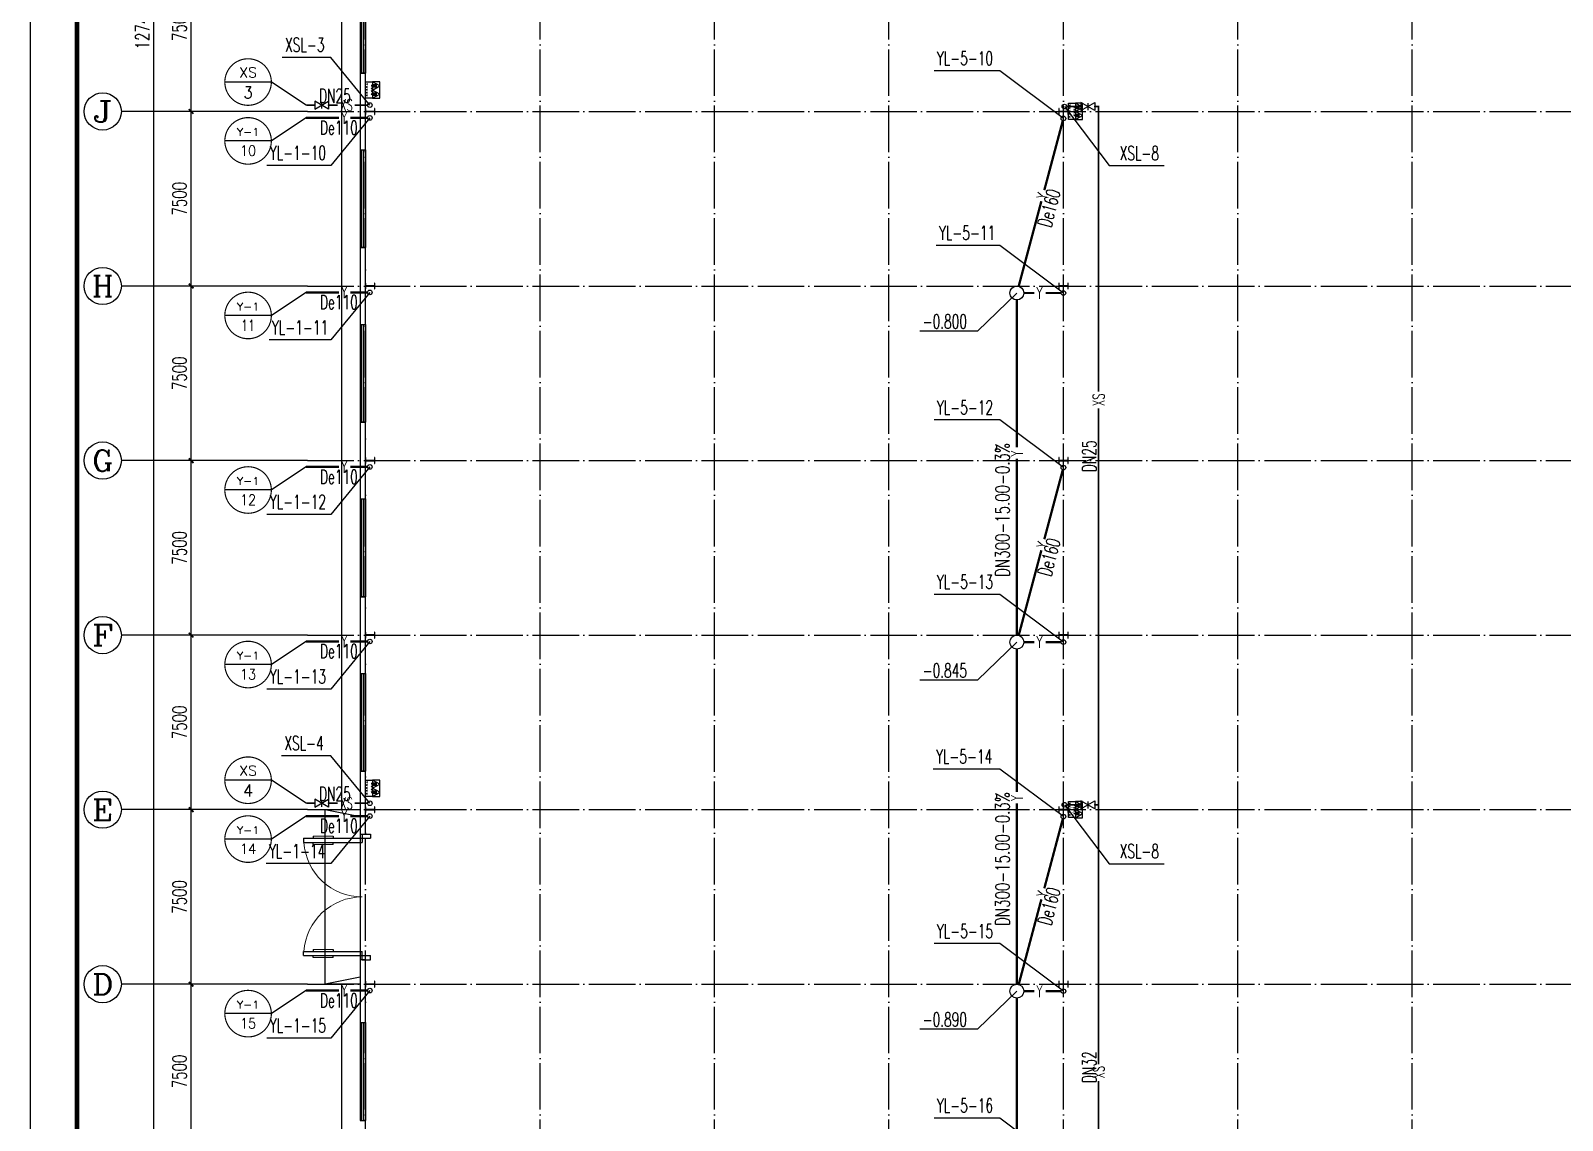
# Model space of a CAD drawing. Extents: x 14204718 to 16986381, y -1556765 to -15898.
# Drawn here: x 14849916 to 14915766, y -415294 to -368471 of the extents above; entities that cross this region are included whole.
import ezdxf
from ezdxf.enums import TextEntityAlignment as Align

# ---------------------------------------------------------------- set-up
doc = ezdxf.new("R2010")
doc.units = 0
doc.header["$LTSCALE"] = 1000
doc.header["$MEASUREMENT"] = 0
doc.linetypes.add('DOTE', pattern=[2.42, 2, -0.2, 0.02, -0.2])
for name, color, linetype in [('AXIS', 3, 'Continuous'), ('AXIS_TEXT', 7, 'Continuous'), ('COLUMN', 2, 'Continuous'), ('DIM_消防', 3, 'Continuous'), ('DIM_雨水', 3, 'Continuous'), ('DOTE', 8, 'DOTE'), ('EQUIP_消防', 7, 'Continuous'), ('PIPE-消防', 1, 'Continuous'), ('PIPE-雨水', 4, 'Continuous'), ('TEXT_消防', 7, 'Continuous'), ('TEXT_雨水', 7, 'Continuous'), ('TK', 4, 'Continuous'), ('TWT_LEAD', 3, 'Continuous'), ('TWT_TEXT', 7, 'Continuous'), ('VALVE_消防', 7, 'Continuous'), ('VPIPE-消防', 1, 'Continuous'), ('VPIPE-雨水', 4, 'Continuous'), ('WALL-PARAPET', 6, 'Continuous'), ('WELL_雨水', 4, 'Continuous'), ('WINDOW', 4, 'Continuous')]:
    doc.layers.add(name, color=color, linetype=linetype)
doc.styles.add('_TCH_AXIS', font='COMPLEX', dxfattribs={"bigfont": 'GBCBIG'})
doc.styles.add('_TCH_DIM', font='SIMPLEX', dxfattribs={"bigfont": 'GBCBIG'})
doc.styles.add('_TCH_DIM_T3', font='SIMPLEX', dxfattribs={"width": 0.705882, "bigfont": 'GBCBIG'})
doc.styles.add('_TWT_CIRCLE', font='COMPLEX', dxfattribs={"width": 1.1, "height": 3, "bigfont": 'HZTXT'})
doc.styles.add('_TWT_PIPEDN', font='SIMPLEX', dxfattribs={"width": 0.8, "height": 3, "bigfont": 'HZTXT'})
doc.styles.add('_TWT_PIPETEXT', font='COMPLEX', dxfattribs={"width": 0.8, "height": 2.5, "bigfont": 'HZTXT'})
doc.styles.add('_TWT_SERIAL', font='COMPLEX', dxfattribs={"width": 0.8, "height": 3, "bigfont": 'HZTXT'})
doc.styles.add('COMPLEX', font='COMPLEX')
doc.dimstyles.new('_TCH_ARCH&&200', dxfattribs={"dimtxt": 595, "dimasz": 200, "dimexe": 500, "dimexo": 600, "dimgap": 200, "dimtad": 1, "dimdec": 0, "dimzin": 0, "dimdsep": 46, "dimtxsty": '_TCH_DIM_T3', "dimblk": 'ARCHTICK', "dimcen": 0.09, "dimclrt": 7, "dimazin": 2, "dimtfac": 1, "dimtdec": 0, "dimtix": 1, "dimtmove": 2, "dimatfit": 3, "dimfxl": 0, "dimtolj": 1, "dimtzin": 0, "dimarcsym": 0})

# ---------------------------------------------------------------- blocks, each defined once
blk = doc.blocks.new('A$C797E1D2B')
at = {"layer": 'COLUMN'}
h = blk.add_hatch(color=256, dxfattribs=at)
h.paths.add_polyline_path([(125, 400), (250, 400), (250, 388), (130, 388), (130, 200), (125, 200)])
h.paths.add_polyline_path([(0, 400), (125, 400), (125, 200), (120, 200), (120, 388), (0, 388)])
h.paths.add_polyline_path([(0, 12), (120, 12), (120, 200), (125, 200), (125, 0), (0, 0)])
h.paths.add_polyline_path([(125, 200), (130, 200), (130, 12), (250, 12), (250, 0), (125, 0)])
blk.add_lwpolyline([(250, 0), (250, 12), (130, 12), (130, 388), (250, 388), (250, 400), (0, 400), (0, 388), (120, 388), (120, 12), (0, 12), (0, 0)], close=True, dxfattribs=at)
blk = doc.blocks.new('消防软管卷盘')
blk.add_lwpolyline([(4963954, 151899), (4963954, 150312), (4964641, 150312), (4964641, 151899)], close=True)
for points, const_width in [([(4964134, 151704), (4964482, 151704)], 1), ([(4964134, 151566), (4964482, 151566)], 1), ([(4964134, 151428), (4964482, 151428)], 1), ([(4964134, 151290), (4964482, 151290)], 1), ([(4964134, 151152), (4964482, 151152)], 1), ([(4964134, 151014), (4964482, 151014)], 0.1), ([(4964134, 150876), (4964482, 150876)], 1), ([(4964134, 150738), (4964482, 150738)], 1), ([(4964150, 150600), (4964499, 150600)], 1), ([(4964150, 150462), (4964499, 150462)], 1)]:
    blk.add_lwpolyline(points, dxfattribs=dict(const_width=const_width))
for centre, start, end in [((4964134, 151636), 90, 270), ((4964134, 151360), 90, 270), ((4964134, 151084), 90, 270), ((4964134, 150808), 90, 270), ((4964482, 151498), 270, 90), ((4964482, 151222), 270, 90), ((4964482, 150946), 270, 90), ((4964150, 150532), 90, 270), ((4964499, 150670), 270, 90)]:
    blk.add_arc(centre, 69, start, end)
blk = doc.blocks.new('$TwtSys$00000546')
h = blk.add_hatch()
h.set_pattern_fill('ANSI31', color=256, scale=200, style=0)
h.set_pattern_definition([(45, (-38543.802, -6670.83), (-17.67767, 17.67767), [])])
h.paths.add_polyline_path([(-65, 174), (65, 174), (65, 44), (-65, 44)])
for points in [[(0, 344), (-198, 0), (198, 0)], [(-65, 174), (65, 174), (65, 44), (-65, 44)]]:
    blk.add_lwpolyline(points, close=True)
blk = doc.blocks.new('92623')
blk.add_lwpolyline([(8910066, 83014), (8909273, 83014), (8909273, 82670), (8910066, 82670)], close=True)
at = {"xscale": -0.5, "yscale": 0.5, "zscale": 0.5, "rotation": 89.99999999998747}
blk.add_blockref('消防软管卷盘', (8985223, 2565334), dxfattribs=at)
at = {"layer": 'EQUIP_消防', "rotation": 180}
for p in [(8909471, 83014), (8909868, 83014)]:
    blk.add_blockref('$TwtSys$00000546', p, dxfattribs=at)
blk = doc.blocks.new('GeYuanFrame_68086672', base_point=(20.09, 4.53))
at = {"layer": 'TK'}
blk.add_lwpolyline([(20.09, 4.53), (20.09, 598.53), (1071.09, 598.53), (1071.09, 4.53)], close=True, dxfattribs=at)
at = {"layer": 'TK', "const_width": 1}
blk.add_lwpolyline([(45.09, 588.53), (1061.09, 588.53), (1061.09, 14.53), (45.09, 14.53)], close=True, dxfattribs=at)
blk = doc.blocks.new('_AXISO')
blk.add_circle((0, 0), 0.5)
at = {"layer": 'AXIS_TEXT', "style": 'COMPLEX', "width": 1.041667}
blk.add_attdef('A', text='', height=0.56, dxfattribs=at).set_placement((-0.25, -0.28), (0.25, -0.28), align=Align.FIT)
blk = doc.blocks.new('_ArchTick')
at = {"color": 0, "linetype": 'ByBlock', "const_width": 0.4}
blk.add_lwpolyline([(-0.5, -0.5), (0.5, 0.5)], dxfattribs=at)
blk = doc.blocks.new('*D154')
at = {"layer": 'AXIS', "color": 0, "lineweight": -2}
for p, q in [((14861216, -304454), (14854716, -304454)), ((14855216, -431934), (14855216, -304454)), ((14861216, -431934), (14854716, -431934))]:
    blk.add_line(p, q, dxfattribs=at)
at = {"layer": 'Defpoints', "color": 0}
for p in [(14855216, -304454), (14861816, -304454), (14861816, -431934)]:
    blk.add_point(p, dxfattribs=at)
at = {"layer": 'AXIS', "color": 0, "lineweight": -2, "xscale": 200, "yscale": 200, "zscale": 200}
for p, rotation in [((14855216, -304454), 90), ((14855216, -431934), 270)]:
    blk.add_blockref('_ArchTick', p, dxfattribs=dict(at, rotation=rotation))
at = {"layer": 'AXIS', "color": 7, "insert": (14854719, -368194), "char_height": 595, "attachment_point": 5, "rotation": 90, "style": '_TCH_DIM_T3'}
blk.add_mtext('\\A1;127480', dxfattribs=at)
blk = doc.blocks.new('*D159')
at = {"layer": 'AXIS', "color": 0, "lineweight": -2}
for p, q in [((14861216, -409444), (14856316, -409444)), ((14856816, -416944), (14856816, -409444)), ((14861216, -416944), (14856316, -416944))]:
    blk.add_line(p, q, dxfattribs=at)
at = {"layer": 'Defpoints', "color": 0}
for p in [(14856816, -409444), (14861816, -409444), (14861816, -416944)]:
    blk.add_point(p, dxfattribs=at)
at = {"layer": 'AXIS', "color": 0, "lineweight": -2, "xscale": 200, "yscale": 200, "zscale": 200}
for p, rotation in [((14856816, -409444), 90), ((14856816, -416944), 270)]:
    blk.add_blockref('_ArchTick', p, dxfattribs=dict(at, rotation=rotation))
at = {"layer": 'AXIS', "color": 7, "insert": (14856319, -413194), "char_height": 595, "attachment_point": 5, "rotation": 90, "style": '_TCH_DIM_T3'}
blk.add_mtext('\\A1;7500', dxfattribs=at)
blk = doc.blocks.new('*D160')
at = {"layer": 'AXIS', "color": 0, "lineweight": -2}
for p, q in [((14861216, -401944), (14856316, -401944)), ((14856816, -409444), (14856816, -401944)), ((14861216, -409444), (14856316, -409444))]:
    blk.add_line(p, q, dxfattribs=at)
at = {"layer": 'Defpoints', "color": 0}
for p in [(14856816, -401944), (14861816, -401944), (14861816, -409444)]:
    blk.add_point(p, dxfattribs=at)
at = {"layer": 'AXIS', "color": 0, "lineweight": -2, "xscale": 200, "yscale": 200, "zscale": 200}
for p, rotation in [((14856816, -401944), 90), ((14856816, -409444), 270)]:
    blk.add_blockref('_ArchTick', p, dxfattribs=dict(at, rotation=rotation))
at = {"layer": 'AXIS', "color": 7, "insert": (14856319, -405694), "char_height": 595, "attachment_point": 5, "rotation": 90, "style": '_TCH_DIM_T3'}
blk.add_mtext('\\A1;7500', dxfattribs=at)
blk = doc.blocks.new('*D161')
at = {"layer": 'AXIS', "color": 0, "lineweight": -2}
for p, q in [((14861216, -394444), (14856316, -394444)), ((14856816, -401944), (14856816, -394444)), ((14861216, -401944), (14856316, -401944))]:
    blk.add_line(p, q, dxfattribs=at)
at = {"layer": 'Defpoints', "color": 0}
for p in [(14856816, -394444), (14861816, -394444), (14861816, -401944)]:
    blk.add_point(p, dxfattribs=at)
at = {"layer": 'AXIS', "color": 0, "lineweight": -2, "xscale": 200, "yscale": 200, "zscale": 200}
for p, rotation in [((14856816, -394444), 90), ((14856816, -401944), 270)]:
    blk.add_blockref('_ArchTick', p, dxfattribs=dict(at, rotation=rotation))
at = {"layer": 'AXIS', "color": 7, "insert": (14856319, -398194), "char_height": 595, "attachment_point": 5, "rotation": 90, "style": '_TCH_DIM_T3'}
blk.add_mtext('\\A1;7500', dxfattribs=at)
blk = doc.blocks.new('*D162')
at = {"layer": 'AXIS', "color": 0, "lineweight": -2}
for p, q in [((14861216, -386944), (14856316, -386944)), ((14856816, -394444), (14856816, -386944)), ((14861216, -394444), (14856316, -394444))]:
    blk.add_line(p, q, dxfattribs=at)
at = {"layer": 'Defpoints', "color": 0}
for p in [(14856816, -386944), (14861816, -386944), (14861816, -394444)]:
    blk.add_point(p, dxfattribs=at)
at = {"layer": 'AXIS', "color": 0, "lineweight": -2, "xscale": 200, "yscale": 200, "zscale": 200}
for p, rotation in [((14856816, -386944), 90), ((14856816, -394444), 270)]:
    blk.add_blockref('_ArchTick', p, dxfattribs=dict(at, rotation=rotation))
at = {"layer": 'AXIS', "color": 7, "insert": (14856319, -390694), "char_height": 595, "attachment_point": 5, "rotation": 90, "style": '_TCH_DIM_T3'}
blk.add_mtext('\\A1;7500', dxfattribs=at)
blk = doc.blocks.new('*D163')
at = {"layer": 'AXIS', "color": 0, "lineweight": -2}
for p, q in [((14861216, -379444), (14856316, -379444)), ((14856816, -386944), (14856816, -379444)), ((14861216, -386944), (14856316, -386944))]:
    blk.add_line(p, q, dxfattribs=at)
at = {"layer": 'Defpoints', "color": 0}
for p in [(14856816, -379444), (14861816, -379444), (14861816, -386944)]:
    blk.add_point(p, dxfattribs=at)
at = {"layer": 'AXIS', "color": 0, "lineweight": -2, "xscale": 200, "yscale": 200, "zscale": 200}
for p, rotation in [((14856816, -379444), 90), ((14856816, -386944), 270)]:
    blk.add_blockref('_ArchTick', p, dxfattribs=dict(at, rotation=rotation))
at = {"layer": 'AXIS', "color": 7, "insert": (14856319, -383194), "char_height": 595, "attachment_point": 5, "rotation": 90, "style": '_TCH_DIM_T3'}
blk.add_mtext('\\A1;7500', dxfattribs=at)
blk = doc.blocks.new('*D164')
at = {"layer": 'AXIS', "color": 0, "lineweight": -2}
for p, q in [((14861216, -371944), (14856316, -371944)), ((14856816, -379444), (14856816, -371944)), ((14861216, -379444), (14856316, -379444))]:
    blk.add_line(p, q, dxfattribs=at)
at = {"layer": 'Defpoints', "color": 0}
for p in [(14856816, -371944), (14861816, -371944), (14861816, -379444)]:
    blk.add_point(p, dxfattribs=at)
at = {"layer": 'AXIS', "color": 0, "lineweight": -2, "xscale": 200, "yscale": 200, "zscale": 200}
for p, rotation in [((14856816, -371944), 90), ((14856816, -379444), 270)]:
    blk.add_blockref('_ArchTick', p, dxfattribs=dict(at, rotation=rotation))
at = {"layer": 'AXIS', "color": 7, "insert": (14856319, -375694), "char_height": 595, "attachment_point": 5, "rotation": 90, "style": '_TCH_DIM_T3'}
blk.add_mtext('\\A1;7500', dxfattribs=at)
blk = doc.blocks.new('*D165')
at = {"layer": 'AXIS', "color": 0, "lineweight": -2}
for p, q in [((14861216, -364444), (14856316, -364444)), ((14856816, -371944), (14856816, -364444)), ((14861216, -371944), (14856316, -371944))]:
    blk.add_line(p, q, dxfattribs=at)
at = {"layer": 'Defpoints', "color": 0}
for p in [(14856816, -364444), (14861816, -364444), (14861816, -371944)]:
    blk.add_point(p, dxfattribs=at)
at = {"layer": 'AXIS', "color": 0, "lineweight": -2, "xscale": 200, "yscale": 200, "zscale": 200}
for p, rotation in [((14856816, -364444), 90), ((14856816, -371944), 270)]:
    blk.add_blockref('_ArchTick', p, dxfattribs=dict(at, rotation=rotation))
at = {"layer": 'AXIS', "color": 7, "insert": (14856319, -368194), "char_height": 595, "attachment_point": 5, "rotation": 90, "style": '_TCH_DIM_T3'}
blk.add_mtext('\\A1;7500', dxfattribs=at)
blk = doc.blocks.new('$DorLib2D$00000011')
at = {"lineweight": 13}
for p, q in [((-0.483, 0.396), (-0.483, 0.235)), ((-0.417, 0.396), (-0.417, 0.235)), ((0.417, 0.396), (0.417, 0.235)), ((0.483, 0.396), (0.483, 0.235))]:
    blk.add_line(p, q, dxfattribs=at)
for p, q in [((-0.483, 0.396), (-0.467, 0.396)), ((-0.467, 0.471), (-0.467, -0.062)), ((-0.467, 0.471), (-0.433, 0.471)), ((-0.433, 0.471), (-0.433, 0.004)), ((-0.417, 0.396), (-0.433, 0.396)), ((0.417, 0.396), (0.433, 0.396)), ((0.433, 0.471), (0.433, 0.004)), ((0.467, 0.471), (0.433, 0.471)), ((0.467, 0.471), (0.467, -0.062)), ((0.483, 0.396), (0.467, 0.396)), ((-0.483, 0.235), (-0.467, 0.235)), ((-0.417, 0.235), (-0.433, 0.235)), ((0.417, 0.235), (0.433, 0.235)), ((0.483, 0.235), (0.467, 0.235)), ((-0.5, 0.004), (-0.433, 0.004)), ((-0.5, 0.004), (-0.5, -0.062)), ((0.5, 0.004), (0.433, 0.004)), ((0.5, 0.004), (0.5, -0.062)), ((-0.5, -0.062), (-0.467, -0.062)), ((0.5, -0.062), (0.467, -0.062))]:
    blk.add_line(p, q)
for centre, start, end in [((-0.467, 0.004), 0, 85.904), ((0.467, 0.004), 94.096, 180)]:
    blk.add_arc(centre, 0.467, start, end, dxfattribs=at)
blk = doc.blocks.new('$TCHSYS$WIN2D')
for p, q in [((-0.5, 0.5), (0.5, 0.5)), ((-0.5, 0.5), (-0.5, -0.5)), ((0.5, 0.5), (0.5, -0.5)), ((0.5, 0.167), (-0.5, 0.167)), ((0.5, -0.167), (-0.5, -0.167)), ((-0.5, -0.5), (0.5, -0.5))]:
    blk.add_line(p, q)
blk = doc.blocks.new('$TWTSYS$00000187')
blk.add_circle((0, 0, 0), 0.5)
blk = doc.blocks.new('$VALVE$00000296')
for points in [[(-125, 72), (-125, -72), (125, 72), (125, -72), (-125, 72)], [(0, 60), (0, -64)]]:
    blk.add_lwpolyline(points)
for p in [(-125, 0), (125, 0)]:
    blk.add_point(p)

msp = doc.modelspace()

# ---------------------------------------------------------------- hatches: boundary and pattern name
at = {"layer": 'PIPE-消防', "linetype": 'Continuous'}
for points in [[(14895829.6, -371734.9), (14895829.6, -371699.9), (14895864.6, -371699.9)], [(14895829.6, -371734.9), (14895864.6, -371734.9), (14895864.6, -371699.9)]]:
    msp.add_hatch(color=256, dxfattribs=at).paths.add_polyline_path(points)

# ---------------------------------------------------------------- linework, layer by layer
at = {"color": 8, "ltscale": 0.5}
for p, q in [((14862576.4, -401944.1), (14864076.4, -402244.1)), ((14864076.4, -409144.1), (14862576.4, -409444.1))]:
    msp.add_line(p, q, dxfattribs=at)
for points in [[(14863276.4, -334444.1), (14863276.4, -401944.1)], [(14864076.4, -409444.1), (14862576.4, -409444.1), (14862576.4, -401944.1), (14864076.4, -401944.1)], [(14863276.4, -409444.1), (14863276.4, -432734.1), (14879316.4, -432734.1)]]:
    msp.add_lwpolyline(points, dxfattribs=at)
at = {"layer": 'AXIS'}
for p, q in [((14861816.4, -371944.1), (14853816.4, -371944.1)), ((14861816.4, -379444.1), (14853816.4, -379444.1)), ((14861816.4, -386944.1), (14853816.4, -386944.1)), ((14861816.4, -394444.1), (14853816.4, -394444.1)), ((14861816.4, -401944.1), (14853816.4, -401944.1)), ((14861816.4, -409444.1), (14853816.4, -409444.1))]:
    msp.add_line(p, q, dxfattribs=at)
at = {"layer": 'DIM_消防'}
for p, q in [((14862817.1, -369625.2, 3000), (14860735.2, -369625.2, 3000)), ((14864499.6, -371668.9), (14862817.1, -369625.2, 3000)), ((14860264.7, -370679.4), (14858264.7, -370679.4)), ((14861759.3, -371668.9), (14860264.7, -370679.4)), ((14894357.3, -371734.9), (14896281.6, -374269.7)), ((14861759.3, -372219.3), (14860264.7, -373208.8)), ((14860264.7, -373208.8), (14858264.7, -373208.8)), ((14896281.6, -374269.7), (14898644.8, -374269.7)), ((14861759.3, -379719.3), (14860264.7, -380708.8)), ((14860264.7, -380708.8), (14858264.7, -380708.8)), ((14861759.3, -387219.3), (14860264.7, -388208.8)), ((14860264.7, -388208.8), (14858264.7, -388208.8)), ((14861759.3, -394719.3), (14860264.7, -395708.8)), ((14860264.7, -395708.8), (14858264.7, -395708.8)), ((14862817.1, -399625.2, 3000), (14860700.4, -399625.2, 3000)), ((14864499.6, -401668.9), (14862817.1, -399625.2, 3000)), ((14860264.7, -400679.4), (14858264.7, -400679.4)), ((14861759.3, -401668.9), (14860264.7, -400679.4)), ((14861759.3, -402219.3), (14860264.7, -403208.8)), ((14894357.3, -401734.9), (14896281.6, -404269.7)), ((14860264.7, -403208.8), (14858264.7, -403208.8)), ((14896281.6, -404269.7), (14898644.8, -404269.7)), ((14861759.3, -409719.3), (14860264.7, -410708.8)), ((14860264.7, -410708.8), (14858264.7, -410708.8))]:
    msp.add_line(p, q, dxfattribs=at)
at = {"layer": 'DIM_消防', "const_width": 50}
for points in [[(14860264.7, -370679.4, 1), (14858264.7, -370679.4, 1)], [(14860264.7, -373208.8, 1), (14858264.7, -373208.8, 1)], [(14860264.7, -380708.8, 1), (14858264.7, -380708.8, 1)], [(14860264.7, -388208.8, 1), (14858264.7, -388208.8, 1)], [(14860264.7, -395708.8, 1), (14858264.7, -395708.8, 1)], [(14860264.7, -400679.4, 1), (14858264.7, -400679.4, 1)], [(14860264.7, -403208.8, 1), (14858264.7, -403208.8, 1)], [(14860264.7, -410708.8, 1), (14858264.7, -410708.8, 1)]]:
    msp.add_lwpolyline(points, format="xyb", close=True, dxfattribs=at)
at = {"layer": 'DIM_雨水'}
for p, q in [((14891586, -370200.4), (14888754.2, -370200.4)), ((14894316.4, -372244.1, 3000), (14891586, -370200.4)), ((14864499.6, -372219.3), (14862817.1, -374263)), ((14862817.1, -374263), (14860076.2, -374263)), ((14891586, -377700.4), (14888845.1, -377700.4)), ((14894316.4, -379744.1, 3000), (14891586, -377700.4)), ((14864499.6, -379719.3), (14862817.1, -381763)), ((14862817.1, -381763), (14860166.8, -381763)), ((14891586, -385200.4), (14888754.2, -385200.4)), ((14894316.4, -387244.1, 3000), (14891586, -385200.4)), ((14864499.6, -387219.3), (14862817.1, -389263)), ((14862817.1, -389263), (14860076.2, -389263)), ((14891586, -392700.4), (14888754.2, -392700.4)), ((14894316.4, -394744.1, 3000), (14891586, -392700.4)), ((14864499.6, -394719.3), (14862817.1, -396763)), ((14862817.1, -396763), (14860076.2, -396763)), ((14891586, -400200.4), (14888717.7, -400200.4)), ((14894316.4, -402244.1, 3000), (14891586, -400200.4)), ((14864499.6, -402219.3), (14862817.1, -404263)), ((14862817.1, -404263), (14860039.9, -404263)), ((14891586, -407700.4), (14888754.2, -407700.4)), ((14894316.4, -409744.1, 3000), (14891586, -407700.4)), ((14864499.6, -409719.3), (14862817.1, -411763)), ((14862817.1, -411763), (14860076.2, -411763)), ((14891586, -415200.4), (14888754.2, -415200.4)), ((14894316.4, -417244.1, 3000), (14891586, -415200.4))]:
    msp.add_line(p, q, dxfattribs=at)
at = {"layer": 'DOTE'}
for p, q in [((14864316.4, -434194.1), (14864316.4, -302194.1)), ((14871816.4, -434194.1), (14871816.4, -302194.1)), ((14879316.4, -434194.1), (14879316.4, -302194.1)), ((14886816.4, -434194.1), (14886816.4, -302194.1)), ((14894316.4, -434194.1), (14894316.4, -302194.1)), ((14901816.4, -434194.1), (14901816.4, -302194.1)), ((14909316.4, -434194.1), (14909316.4, -302194.1)), ((14861816.4, -371944.1), (14956816.4, -371944.1)), ((14861816.4, -379444.1), (14956816.4, -379444.1)), ((14861816.4, -386944.1), (14956816.4, -386944.1)), ((14861816.4, -394444.1), (14956816.4, -394444.1)), ((14861816.4, -401944.1), (14956816.4, -401944.1)), ((14861816.4, -409444.1), (14956816.4, -409444.1))]:
    msp.add_line(p, q, dxfattribs=at)
at = {"layer": 'PIPE-消防', "linetype": 'Continuous', "const_width": 70}
for points in [[(14862127.7, -371668.9), (14861776, -371668.9)], [(14863122.5, -371668.9), (14862727.7, -371668.9)], [(14864399.6, -371668.9), (14863840.6, -371668.9)], [(14894457.3, -371734.9), (14895066.7, -371734.9)], [(14895666.7, -371734.9), (14895829.6, -371734.9)], [(14895829.6, -371734.9), (14895829.6, -383988.3)], [(14895829.6, -384706.4), (14895829.6, -401734.9)], [(14862127.7, -401668.9), (14861776, -401668.9)], [(14863122.5, -401668.9), (14862727.7, -401668.9)], [(14864399.6, -401668.9), (14863840.6, -401668.9)], [(14894457.3, -401734.9), (14895066.7, -401734.9)], [(14895666.7, -401734.9), (14895829.6, -401734.9)], [(14895829.6, -401734.9), (14895829.6, -412880)], [(14895829.6, -413598.1), (14895829.6, -424234.9)]]:
    msp.add_lwpolyline(points, dxfattribs=at)
at = {"layer": 'PIPE-雨水', "linetype": 'Continuous', "const_width": 100}
for points in [[(14863177.7, -372219.3), (14861759.3, -372219.3)], [(14864399.6, -372219.3), (14863667.2, -372219.3)], [(14893494.6, -375326), (14894290.6, -372340.7)], [(14892393.7, -379454.2), (14893368.4, -375799)], [(14863177.7, -379719.3), (14861759.3, -379719.3)], [(14864399.6, -379719.3), (14863667.2, -379719.3)], [(14892316.4, -380044.1), (14892316.4, -386379.7)], [(14863177.7, -387219.3), (14861759.3, -387219.3)], [(14864399.6, -387219.3), (14863667.2, -387219.3)], [(14892316.4, -386869.2), (14892316.4, -394444.1)], [(14893494.6, -390326), (14894290.6, -387340.7)], [(14892393.7, -394454.2), (14893368.4, -390799)], [(14863177.7, -394719.3), (14861759.3, -394719.3)], [(14864399.6, -394719.3), (14863667.2, -394719.3)], [(14892316.4, -395044.1), (14892316.4, -401179.3)], [(14892316.4, -401668.8), (14892316.4, -409444.1)], [(14863177.7, -402219.3), (14861759.3, -402219.3)], [(14864399.6, -402219.3), (14863667.2, -402219.3)], [(14893494.6, -405326), (14894290.6, -402340.7)], [(14892393.7, -409454.2), (14893368.4, -405799)], [(14863177.7, -409719.3), (14861759.3, -409719.3)], [(14864399.6, -409719.3), (14863667.2, -409719.3)], [(14892316.4, -410044.1), (14892316.4, -416801.3)]]:
    msp.add_lwpolyline(points, dxfattribs=at)
at = {"layer": 'PIPE-雨水', "linetype": 'Continuous', "ltscale": 2, "const_width": 100}
for points in [[(14893064.1, -379744.1), (14892616.4, -379744.1)], [(14894216.4, -379744.1), (14893553.6, -379744.1)], [(14893064.1, -394744.1), (14892616.4, -394744.1)], [(14894216.4, -394744.1), (14893553.6, -394744.1)], [(14893064.1, -409744.1), (14892616.4, -409744.1)], [(14894216.4, -409744.1), (14893553.6, -409744.1)]]:
    msp.add_lwpolyline(points, dxfattribs=at)
at = {"layer": 'TWT_LEAD'}
for p, q in [((14892316.4, -379744.1), (14890624.8, -381382.7)), ((14890624.8, -381382.7), (14888142.9, -381382.7)), ((14892316.4, -394744.1), (14890624.8, -396382.7)), ((14890624.8, -396382.7), (14888142.9, -396382.7)), ((14892316.4, -409744.1), (14890624.8, -411382.7)), ((14890624.8, -411382.7), (14888142.9, -411382.7))]:
    msp.add_line(p, q, dxfattribs=at)
at = {"layer": 'VPIPE-消防', "linetype": 'Continuous'}
for centre in [(14864499.6, -371668.9), (14894357.3, -371734.9), (14864499.6, -401668.9), (14894357.3, -401734.9)]:
    msp.add_circle(centre, 100, dxfattribs=at)
at = {"layer": 'VPIPE-雨水', "linetype": 'Continuous'}
for centre in [(14864499.6, -372219.3), (14894316.4, -372244.1), (14864499.6, -379719.3), (14894316.4, -379744.1), (14864499.6, -387219.3), (14894316.4, -387244.1), (14864499.6, -394719.3), (14894316.4, -394744.1), (14864499.6, -402219.3), (14894316.4, -402244.1), (14864499.6, -409719.3), (14894316.4, -409744.1)]:
    msp.add_circle(centre, 100, dxfattribs=at)
at = {"layer": 'WALL-PARAPET'}
for p, q in [((14864076.4, -370294.1), (14864076.4, -373594.1)), ((14864316.4, -370294.1), (14864076.4, -370294.1)), ((14864316.4, -373594.1), (14864316.4, -370294.1)), ((14864076.4, -373594.1), (14864316.4, -373594.1)), ((14864076.4, -377794.1), (14864076.4, -381094.1)), ((14864316.4, -377794.1), (14864076.4, -377794.1)), ((14864316.4, -381094.1), (14864316.4, -377794.1)), ((14864076.4, -381094.1), (14864316.4, -381094.1)), ((14864076.4, -385294.1), (14864076.4, -388594.1)), ((14864316.4, -385294.1), (14864076.4, -385294.1)), ((14864316.4, -388594.1), (14864316.4, -385294.1)), ((14864076.4, -388594.1), (14864316.4, -388594.1)), ((14864076.4, -392794.1), (14864076.4, -396094.1)), ((14864316.4, -392794.1), (14864076.4, -392794.1)), ((14864316.4, -396094.1), (14864316.4, -392794.1)), ((14864076.4, -396094.1), (14864316.4, -396094.1)), ((14864076.4, -400294.1), (14864076.4, -402994.1)), ((14864316.4, -400294.1), (14864076.4, -400294.1)), ((14864316.4, -402994.1), (14864316.4, -400294.1)), ((14864076.4, -402994.1), (14864316.4, -402994.1)), ((14864076.4, -408394.1), (14864076.4, -411094.1)), ((14864316.4, -408394.1), (14864076.4, -408394.1)), ((14864316.4, -411094.1), (14864316.4, -408394.1)), ((14864076.4, -411094.1), (14864316.4, -411094.1))]:
    msp.add_line(p, q, dxfattribs=at)
at = {"layer": 'WINDOW'}
msp.add_line((14864076.4, -402994.1), (14864076.4, -408394.1), dxfattribs=at)

# ---------------------------------------------------------------- block references
for name, p, xscale, yscale, zscale, rotation in [('GeYuanFrame_68086672', (14849916.4, -268594.1), 200, 200, 200, 270), ('92623', (14937837.4, -8229351.2), 0.882, 0.882, 0.882, 90), ('92623', (14968049.5, -8230267.4), 0.882, 0.882, 0.882, 90), ('92623', (14937837.4, -8259351.2), 0.882, 0.882, 0.882, 90), ('92623', (14968049.5, -8260267.4), 0.882, 0.882, 0.882, 90)]:
    msp.add_blockref(name, p, dxfattribs=dict(xscale=xscale, yscale=yscale, zscale=zscale, rotation=rotation))
at = {"rotation": 270}
for p in [(14864316.4, -371819.1), (14894116.4, -371819.1), (14864316.4, -379319.1), (14894116.4, -379319.1), (14864316.4, -386819.1), (14894116.4, -386819.1), (14864316.4, -394319.1), (14894116.4, -394319.1), (14864316.4, -401819.1), (14894116.4, -401819.1), (14864316.4, -409319.1), (14894116.4, -409319.1)]:
    msp.add_blockref('A$C797E1D2B', p, dxfattribs=at)
at = {"layer": 'AXIS'}
ref = msp.add_blockref('_AXISO', (14853016.4, -371944.1), dxfattribs=dict(at, xscale=1600, yscale=1600, zscale=1600))
ref.add_attrib('A', 'J', dxfattribs={"layer": 'AXIS_TEXT', "ltscale": 0.5, "height": 905.1, "style": '_TCH_AXIS', "width": 1.909091}).set_placement((14852563.9, -372396.6), (14853469, -372396.6), align=Align.FIT)
ref = msp.add_blockref('_AXISO', (14853016.4, -379444.1), dxfattribs=dict(at, xscale=1600, yscale=1600, zscale=1600))
ref.add_attrib('A', 'H', dxfattribs={"layer": 'AXIS_TEXT', "ltscale": 0.5, "height": 905.1, "style": '_TCH_AXIS', "width": 1.05}).set_placement((14852563.9, -379896.6), (14853469, -379896.6), align=Align.FIT)
ref = msp.add_blockref('_AXISO', (14853016.4, -386944.1), dxfattribs=dict(at, xscale=1600, yscale=1600, zscale=1600))
ref.add_attrib('A', 'G', dxfattribs={"layer": 'AXIS_TEXT', "ltscale": 0.5, "height": 905.1, "style": '_TCH_AXIS', "width": 1.166667}).set_placement((14852563.9, -387396.6), (14853469, -387396.6), align=Align.FIT)
ref = msp.add_blockref('_AXISO', (14853016.4, -394444.1), dxfattribs=dict(at, xscale=1600, yscale=1600, zscale=1600))
ref.add_attrib('A', 'F', dxfattribs={"layer": 'AXIS_TEXT', "ltscale": 0.5, "height": 905.1, "style": '_TCH_AXIS', "width": 1.3125}).set_placement((14852563.9, -394896.6), (14853469, -394896.6), align=Align.FIT)
ref = msp.add_blockref('_AXISO', (14853016.4, -401944.1), dxfattribs=dict(at, xscale=1600, yscale=1600, zscale=1600))
ref.add_attrib('A', 'E', dxfattribs={"layer": 'AXIS_TEXT', "ltscale": 0.5, "height": 905.1, "style": '_TCH_AXIS', "width": 1.3125}).set_placement((14852563.9, -402396.6), (14853469, -402396.6), align=Align.FIT)
ref = msp.add_blockref('_AXISO', (14853016.4, -409444.1), dxfattribs=dict(at, xscale=1600, yscale=1600, zscale=1600))
ref.add_attrib('A', 'D', dxfattribs={"layer": 'AXIS_TEXT', "ltscale": 0.5, "height": 905.1, "style": '_TCH_AXIS', "width": 1.235294}).set_placement((14852563.9, -409896.6), (14853469, -409896.6), align=Align.FIT)
at = {"layer": 'VALVE_消防', "xscale": -2.4, "yscale": -2.4, "zscale": 2.4, "rotation": 180}
for p in [(14862427.7, -371668.9), (14862427.7, -401668.9)]:
    msp.add_blockref('$VALVE$00000296', p, dxfattribs=at)
at = {"layer": 'VALVE_消防', "xscale": 2.4, "yscale": 2.4, "zscale": 2.4}
for p in [(14895366.7, -371734.9), (14895366.7, -401734.9)]:
    msp.add_blockref('$VALVE$00000296', p, dxfattribs=at)
at = {"layer": 'WELL_雨水', "xscale": 600, "yscale": 600, "zscale": 600, "rotation": 90}
for p in [(14892316.4, -379744.1), (14892316.4, -394744.1), (14892316.4, -409744.1)]:
    msp.add_blockref('$TWTSYS$00000187', p, dxfattribs=at)
at = {"layer": 'WINDOW', "rotation": 270}
for name, p, xscale, yscale, zscale in [('$TCHSYS$WIN2D', (14864196.4, -368194.1), 4200, -240, 4200), ('$TCHSYS$WIN2D', (14864196.4, -375694.1), 4200, -240, 4200), ('$TCHSYS$WIN2D', (14864196.4, -383194.1), 4200, -240, 4200), ('$TCHSYS$WIN2D', (14864196.4, -390694.1), 4200, -240, 4200), ('$TCHSYS$WIN2D', (14864196.4, -398194.1), 4200, -240, 4200), ('$DorLib2D$00000011', (14864196.4, -405694.1), 5400, -5400, 5400), ('$TCHSYS$WIN2D', (14864196.4, -413194.1), 4200, -240, 4200)]:
    msp.add_blockref(name, p, dxfattribs=dict(at, xscale=xscale, yscale=yscale, zscale=zscale))

# ---------------------------------------------------------------- texts
at = {"layer": 'DIM_消防', "color": 7, "style": '_TWT_CIRCLE'}
for s, height, p, p2 in [('XS', 423.95, (14858887.2, -370478.6), (14859642.3, -370478.6)), ('3', 517.5, (14859075, -371382.6), (14859454.5, -371382.6)), ('Y-1', 327.27, (14858784.7, -372988.8), (14859744.7, -372988.8)), ('10', 448.85, (14858923.8, -373854.1), (14859605.6, -373854.1)), ('Y-1', 327.27, (14858784.7, -380488.8), (14859744.7, -380488.8)), ('11', 473.59, (14858967, -381374.8), (14859562.4, -381374.8)), ('Y-1', 327.27, (14858784.7, -387988.8), (14859744.7, -387988.8)), ('12', 448.85, (14858923.8, -388854.1), (14859605.6, -388854.1)), ('Y-1', 327.27, (14858784.7, -395488.8), (14859744.7, -395488.8)), ('13', 448.85, (14858923.8, -396354.1), (14859605.6, -396354.1)), ('XS', 423.95, (14858887.2, -400478.6), (14859642.3, -400478.6)), ('4', 509.7, (14859051.1, -401376), (14859478.3, -401376)), ('Y-1', 327.27, (14858784.7, -402988.8), (14859744.7, -402988.8)), ('14', 438.86, (14858908.4, -403845.8), (14859621, -403845.8)), ('Y-1', 327.27, (14858784.7, -410488.8), (14859744.7, -410488.8)), ('15', 448.85, (14858923.8, -411354.1), (14859605.6, -411354.1))]:
    msp.add_text(s, height=height, dxfattribs=at).set_placement(p, p2, align=Align.FIT)
at = {"layer": 'TEXT_消防', "linetype": 'Continuous', "style": '_TWT_PIPEDN', "width": 0.64}
for p in [(14862313, -371568.9), (14862313, -401568.9)]:
    msp.add_text('DN25', height=600, dxfattribs=at).set_placement(p)
at = {"layer": 'TEXT_消防', "style": '_TWT_PIPETEXT', "width": 0.64}
for p in [(14863222.5, -371918.9), (14863222.5, -401918.9)]:
    msp.add_text('XS', height=500, dxfattribs=at).set_placement(p)
for p in [(14896079.6, -384606.4), (14896079.6, -413498.1)]:
    msp.add_text('XS', height=500, rotation=90, dxfattribs=at).set_placement(p)
at = {"layer": 'TEXT_消防', "linetype": 'Continuous', "style": '_TWT_PIPEDN', "width": 0.64}
for s, p in [('DN25', (14895729.6, -387438.9)), ('DN32', (14895729.6, -413688.9))]:
    msp.add_text(s, height=600, rotation=90, dxfattribs=at).set_placement(p)
at = {"layer": 'TEXT_雨水', "style": '_TWT_PIPETEXT', "width": 0.64}
for p in [(14863277.7, -372469.3), (14863277.7, -379969.3), (14893164.1, -379994.1), (14863277.7, -387469.3), (14863277.7, -394969.3), (14893164.1, -394994.1), (14863277.7, -402469.3), (14863277.7, -409969.3), (14893164.1, -409994.1)]:
    msp.add_text('Y', height=500, dxfattribs=at).set_placement(p)
at = {"layer": 'TEXT_雨水', "linetype": 'Continuous', "style": '_TWT_PIPEDN', "width": 0.64}
for p in [(14862352.3, -372940.2), (14862352.3, -380440.2), (14862352.3, -387940.2), (14862352.3, -395440.2), (14862352.3, -402940.2), (14862352.3, -410440.2)]:
    msp.add_text('De110', height=600, dxfattribs=at).set_placement(p)
for p in [(14893783.1, -376960.7), (14893783.1, -391960.7), (14893783.1, -406960.7)]:
    msp.add_text('De160', height=600, rotation=75.068583, dxfattribs=at).set_placement(p)
at = {"layer": 'TEXT_雨水', "style": '_TWT_PIPETEXT', "width": 0.64}
for rotation, p in [(75.068583, (14893635.8, -375766.8)), (90, (14892566.4, -386769.2)), (75.068583, (14893635.8, -390766.8)), (90, (14892566.4, -401568.8)), (75.068583, (14893635.8, -405766.8))]:
    msp.add_text('Y', height=500, rotation=rotation, dxfattribs=at).set_placement(p)
at = {"layer": 'TWT_TEXT', "style": '_TWT_SERIAL', "width": 0.64}
for s, p in [('XSL-3', (14860855.2, -369385.2, 3000)), ('YL-5-10', (14888874.2, -369960.4)), ('YL-1-10', (14860196.2, -374023)), ('XSL-8', (14896732.8, -374029.7)), ('YL-5-11', (14888965.1, -377460.4)), ('YL-1-11', (14860286.8, -381523)), ('-0.800', (14888262.9, -381262.7)), ('YL-5-12', (14888874.2, -384960.4)), ('YL-1-12', (14860196.2, -389023)), ('YL-5-13', (14888874.2, -392460.4)), ('-0.845', (14888262.9, -396262.7)), ('YL-1-13', (14860196.2, -396523)), ('XSL-4', (14860820.4, -399385.2, 3000)), ('YL-5-14', (14888837.7, -399960.4)), ('YL-1-14', (14860159.9, -404023)), ('XSL-8', (14896732.8, -404029.7)), ('YL-5-15', (14888874.2, -407460.4)), ('-0.890', (14888262.9, -411262.7)), ('YL-1-15', (14860196.2, -411523)), ('YL-5-16', (14888874.2, -414960.4))]:
    msp.add_text(s, height=600, dxfattribs=at).set_placement(p)
at = {"layer": 'TWT_TEXT', "style": '_TCH_DIM', "width": 0.705882}
for p in [(14891994.5, -391936), (14891994.5, -406936)]:
    msp.add_text('DN300-15.00-0.3%', height=595, rotation=90, dxfattribs=at).set_placement(p)

# ---------------------------------------------------------------- dimensions: what is measured, and where the dimension line sits
at = {"layer": 'AXIS'}
for p1, p2, distance, text, picture, middle in [((14861816.4, -431934.1), (14861816.4, -304454.1), 6600, '127480', '*D154', (14854718.9, -368194.1)), ((14861816.4, -371944.1), (14861816.4, -364444.1), 5000, '7500', '*D165', (14856318.9, -368194.1)), ((14861816.4, -379444.1), (14861816.4, -371944.1), 5000, '7500', '*D164', (14856318.9, -375694.1)), ((14861816.4, -386944.1), (14861816.4, -379444.1), 5000, '7500', '*D163', (14856318.9, -383194.1)), ((14861816.4, -394444.1), (14861816.4, -386944.1), 5000, '7500', '*D162', (14856318.9, -390694.1)), ((14861816.4, -401944.1), (14861816.4, -394444.1), 5000, '7500', '*D161', (14856318.9, -398194.1)), ((14861816.4, -409444.1), (14861816.4, -401944.1), 5000, '7500', '*D160', (14856318.9, -405694.1)), ((14861816.4, -416944.1), (14861816.4, -409444.1), 5000, '7500', '*D159', (14856318.9, -413194.1))]:
    dim = msp.add_aligned_dim(p1=p1, p2=p2, distance=distance, text=text, dimstyle='_TCH_ARCH&&200', dxfattribs=at)
    dim.commit()
    dim.dimension.update_dxf_attribs({"geometry": picture, "text_midpoint": middle})

doc.saveas('drawing.dxf')
